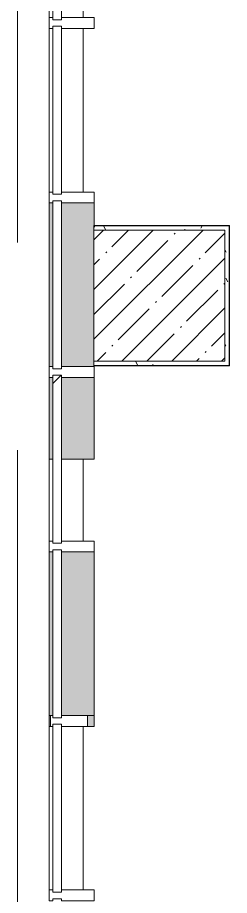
# Model space of a CAD drawing. Header units: millimetres. Extents: x -625 to 415037, y -3642 to 102118.
# Drawn here: x 152482 to 153453, y 19149 to 23174 of the extents above; entities that cross this region are included whole.
import ezdxf

# ---------------------------------------------------------------- set-up
doc = ezdxf.new("R2010")
doc.units = ezdxf.units.MM
doc.linetypes.add('Осевая', pattern=[6350, 1270, -952.5, 3175, -952.5])
for name, color, linetype, lineweight in [('A-GLAZ-CURT', 7, 'Continuous', 9), ('A-GLAZ-CURT-1', 7, 'Continuous', 5), ('A-GLAZ-CURT-2', 7, 'Continuous', 20), ('A-GLAZ-CWMG', 7, 'Continuous', 9), ('A-GLAZ-CWMG-1', 7, 'Continuous', 20), ('I-WALL', 7, 'Continuous', 5), ('S-COLS', 7, 'Continuous', 9), ('S-COLS-1', 7, 'Continuous', 5), ('Оси', 7, 'Continuous', 9), ('Оси-2', 7, 'Осевая', 9)]:
    doc.layers.add(name, color=color, linetype=linetype, lineweight=lineweight)
doc.layers.add('A-WALL-1', color=9, linetype='Continuous', lineweight=5, true_color=0x808080)
doc.layers.add('A-WALL-FNSH-1', color=9, linetype='Continuous', lineweight=5, true_color=0x808080)
pattern_1 = [(0, (148772.123, -0.94), (243.84, 60.96), [20.117, -162.763, 20.117, -162.763, -975.36]), (0, (148772.123, -0.94), (243.84, 60.96), [-365.76, 20.117, -345.643, 20.117, -162.763, -426.72]), (0, (148772.123, -0.94), (243.84, 60.96), [-914.4, 20.117, -101.803, 20.117, -284.683]), (120, (148863.563, 29.54), (-174.71291, 180.69163), [20.117, -162.763, 20.117, -162.763, -975.36]), (120, (148863.563, 29.54), (-174.71291, 180.69163), [-365.76, 20.117, -345.643, 20.117, -162.763, -426.72]), (120, (148863.563, 29.54), (-174.71291, 180.69163), [-914.4, 20.117, -101.803, 20.117, -284.683]), (240, (148894.043, 151.46), (-69.12709, -241.65163), [20.117, -162.763, 20.117, -162.763, -975.36]), (240, (148894.043, 151.46), (-69.12709, -241.65163), [-365.76, 20.117, -345.643, 20.117, -162.763, -426.72]), (240, (148894.043, 151.46), (-69.12709, -241.65163), [-914.4, 20.117, -101.803, 20.117, -284.683])]

# ---------------------------------------------------------------- blocks, each defined once
blk = doc.blocks.new('Системная панель - Стекло - 40мм-22858442-Объем проектирования 2 этажа')
at = {"layer": 'A-GLAZ-CURT-1'}
h = blk.add_hatch(dxfattribs=at)
h.set_pattern_fill('FP_198', color=256, style=0, pattern_type=2)
h.set_pattern_definition([(135, (19350.1, -4071.1), (-565.685, -565.685), [400, -1200]), (135, (19550.1, -4471.1), (-565.685, -565.685), [1200, -400]), (135, (19750.1, -3671.1), (-565.685, -565.685), [400, -1200])])
h.paths.add_polyline_path([(385, 40), (-385, 40), (-385, 0), (385, 0)])
at = {"layer": 'A-GLAZ-CURT-2'}
for p, q in [((385, 40), (-385, 40)), ((-385, 40), (-385, 0)), ((-385, 0), (385, 0)), ((385, 0), (385, 40))]:
    blk.add_line(p, q, dxfattribs=at)
blk = doc.blocks.new('Системная панель - Стекло - 40мм-V303-Объем проектирования 2 этажа')
at = {"layer": 'A-GLAZ-CURT-1'}
h = blk.add_hatch(dxfattribs=at)
h.set_pattern_fill('FP_53', color=256, style=0, pattern_type=2)
h.set_pattern_definition([(135, (23350.1, -4071.1), (-565.685, -565.685), [400, -1200]), (135, (23550.1, -4471.1), (-565.685, -565.685), [1200, -400]), (135, (23750.1, -3671.1), (-565.685, -565.685), [400, -1200])])
h.paths.add_polyline_path([(385, 40), (-385, 40), (-385, 0), (385, 0)])
at = {"layer": 'A-GLAZ-CURT-2'}
for p, q in [((385, 40), (-385, 40)), ((-385, 40), (-385, 0)), ((-385, 0), (385, 0)), ((385, 0), (385, 40))]:
    blk.add_line(p, q, dxfattribs=at)
blk = doc.blocks.new('Прямоугольный импост - Импост структурный с накладкой - 190мм-23186008-Объем проектирования 2 этажа')
at = {"layer": 'A-GLAZ-CWMG'}
for points in [[(3871.1, 19975.1), (3871.1, 20725.1), (3854.1, 20725.1), (3854.1, 19975.1), (3861.1, 19975.1)], [(3911.1, 19975.1), (4061.1, 19975.1), (4061.1, 20725.1), (3911.1, 20725.1), (3911.1, 20080)]]:
    blk.add_hatch(color=256, dxfattribs=at).paths.add_polyline_path(points)
for p, q in [((3854.1, 20725.1), (3854.1, 19975.1)), ((4061.1, 20725.1), (4061.1, 19975.1)), ((3861.1, 19975.1), (3854.1, 19975.1)), ((4061.1, 19975.1), (4031.1, 19975.1))]:
    blk.add_line(p, q, dxfattribs=at)
blk = doc.blocks.new('Прямоугольный импост - Импост структурный с накладкой - 160мм-22858437-Объем проектирования 2 этажа')
at = {"layer": 'A-GLAZ-CWMG'}
for p, q in [((3854.1, 23925.1), (3854.1, 23175.1)), ((4011.1, 23925.1), (4011.1, 23175.1))]:
    blk.add_line(p, q, dxfattribs=at)
blk = doc.blocks.new('Системная панель - Стекло - 40мм-V304-Объем проектирования 2 этажа')
at = {"layer": 'A-GLAZ-CURT-2'}
for p, q in [((385, 40), (-385, 40)), ((-385, 40), (-385, 0)), ((-385, 0), (385, 0)), ((385, 0), (385, 40))]:
    blk.add_line(p, q, dxfattribs=at)
blk = doc.blocks.new('Прямоугольный импост - Импост структурный с накладкой - 190мм-22856798-Объем проектирования 2 этажа')
at = {"layer": 'A-GLAZ-CWMG-1'}
for p, q in [((-25, 0), (-25, 17)), ((-25, 17), (25, 17)), ((-15, 0), (-25, 0)), ((-15, -40), (-15, 0)), ((25, 0), (15, 0)), ((15, 0), (15, -40)), ((25, 17), (25, 0)), ((-25, -190), (-25, -40)), ((-25, -40), (-15, -40)), ((15, -40), (25, -40)), ((25, -40), (25, -190)), ((25, -190), (-25, -190))]:
    blk.add_line(p, q, dxfattribs=at)
blk = doc.blocks.new('Системная панель - Стекло - 40мм-22861488-Объем проектирования 2 этажа')
at = {"layer": 'A-GLAZ-CURT-1'}
h = blk.add_hatch(dxfattribs=at)
h.set_pattern_fill('FP_128', color=256, style=0, pattern_type=2)
h.set_pattern_definition([(135, (20950.1, -4071.1), (-565.685, -565.685), [400, -1200]), (135, (21150.1, -4471.1), (-565.685, -565.685), [1200, -400]), (135, (21350.1, -3671.1), (-565.685, -565.685), [400, -1200])])
h.paths.add_polyline_path([(385, 0), (385, 40), (-385, 40), (-385, 0), (44.6, 0)])
at = {"layer": 'A-GLAZ-CURT-2'}
for p, q in [((385, 40), (-385, 40)), ((-385, 40), (-385, 0)), ((-385, 0), (385, 0)), ((385, 0), (385, 40))]:
    blk.add_line(p, q, dxfattribs=at)
blk = doc.blocks.new('Прямоугольный импост - Импост структурный с накладкой - 190мм-23998948-Объем проектирования 2 этажа')
at = {"layer": 'A-GLAZ-CWMG'}
for points in [[(3854.1, 21150.1), (3871.1, 21150.1), (3871.1, 21525.1), (3854.1, 21525.1)], [(4060, 21150.1), (4061.1, 21150.1), (4060, 21525.1), (3911.1, 21525.1), (3911.1, 21150.1)]]:
    blk.add_hatch(color=256, dxfattribs=at).paths.add_polyline_path(points)
for p, q in [((3854.1, 21525.1), (3854.1, 21150.1)), ((4061.1, 21525.1), (4061.1, 21150.1)), ((3871.1, 21150.1), (3854.1, 21150.1)), ((4061.1, 21150.1), (3911.1, 21150.1))]:
    blk.add_line(p, q, dxfattribs=at)
blk = doc.blocks.new('Прямоугольный импост - Импост структурный с накладкой - 160мм-V377-Объем проектирования 2 этажа')
at = {"layer": 'A-GLAZ-CWMG'}
for p, q in [((3854.1, 19925.1), (3861.1, 19925.1)), ((3854.1, 19925.1), (3854.1, 19175.1)), ((4011.1, 19925.1), (4011.1, 19175.1))]:
    blk.add_line(p, q, dxfattribs=at)
blk = doc.blocks.new('Системная панель - Стекло - 40мм-V400-Объем проектирования 2 этажа')
at = {"layer": 'A-GLAZ-CURT-2'}
for p, q in [((385, 40), (-385, 40)), ((-385, 40), (-385, 0)), ((-385, 0), (385, 0)), ((385, 0), (385, 40))]:
    blk.add_line(p, q, dxfattribs=at)
blk = doc.blocks.new('Прямоугольный импост - Импост структурный с накладкой - 160мм-23998949-Объем проектирования 2 этажа')
at = {"layer": 'A-GLAZ-CWMG'}
for p, q in [((3854.1, 21150.1), (3871.1, 21150.1)), ((3854.1, 21150.1), (3854.1, 20775.1)), ((3911.1, 21150.1), (4011.1, 21150.1)), ((4011.1, 21150.1), (4011.1, 20775.1))]:
    blk.add_line(p, q, dxfattribs=at)
blk = doc.blocks.new('BSC_Колонна _Прямоугольная - 600х600-V404-Объем проектирования 2 этажа')
at = {"layer": 'S-COLS-1'}
h = blk.add_hatch(dxfattribs=at)
h.set_pattern_fill('FP_154', color=256, style=0, pattern_type=2)
h.set_pattern_definition([(45, (-4360, -21900), (-114.0493, 114.0493), []), (45, (-4245.95, -21900), (-114.0493, 114.0493), [201.613, -40.323, 6.706, -33.617])])
h.paths.add_polyline_path([(300, -300), (300, 300), (-300, 300), (-300, -300)])
for p, q in [((300, 300), (-300, 300)), ((-300, 300), (-300, -300)), ((300, -300), (300, 300)), ((-300, -300), (300, -300))]:
    blk.add_line(p, q, dxfattribs=at)
blk = doc.blocks.new('Системная панель - Стекло - 40мм-V421-Объем проектирования 2 этажа')
at = {"layer": 'A-GLAZ-CURT-1'}
h = blk.add_hatch(dxfattribs=at)
h.set_pattern_fill('FP_167', color=256, style=0, pattern_type=2)
h.set_pattern_definition([(135, (21750.1, -4071.1), (-565.685, -565.685), [400, -1200]), (135, (21950.1, -4471.1), (-565.685, -565.685), [1200, -400]), (135, (22150.1, -3671.1), (-565.685, -565.685), [400, -1200])])
h.paths.add_polyline_path([(385, 40), (-385, 40), (-385, 0), (385, 0)])
at = {"layer": 'A-GLAZ-CURT-2'}
for p, q in [((385, 40), (-385, 40)), ((-385, 40), (-385, 0)), ((-385, 0), (385, 0)), ((385, 0), (385, 40))]:
    blk.add_line(p, q, dxfattribs=at)
blk = doc.blocks.new('Прямоугольный импост - Импост структурный с накладкой - 190мм-V422-Объем проектирования 2 этажа')
at = {"layer": 'A-GLAZ-CWMG'}
for points in [[(3871.1, 21575.1), (3871.1, 22325.1), (3854.1, 22325.1), (3854.1, 21575.1)], [(4061.1, 21575.1), (4060, 22325.1), (3911.1, 22325.1), (3911.1, 21575.1), (4060, 21575.1)]]:
    blk.add_hatch(color=256, dxfattribs=at).paths.add_polyline_path(points)
for p, q in [((3854.1, 22325.1), (3854.1, 21575.1)), ((4061.1, 22325.1), (4061.1, 22220)), ((4061.1, 21580), (4061.1, 21575.1))]:
    blk.add_line(p, q, dxfattribs=at)
blk = doc.blocks.new('Прямоугольный импост - Импост структурный с накладкой - 170мм-23998904-Объем проектирования 2 этажа')
at = {"layer": 'A-GLAZ-CWMG-1'}
for p, q in [((-25, 0), (-25, 10)), ((-25, 10), (25, 10)), ((-15, 0), (-25, 0)), ((-15, -40), (-15, 0)), ((25, 0), (15, 0)), ((15, 0), (15, -40)), ((25, 10), (25, 0)), ((-25, -160), (-25, -40)), ((-25, -40), (-15, -40)), ((15, -40), (25, -40)), ((25, -40), (25, -160)), ((25, -160), (-25, -160))]:
    blk.add_line(p, q, dxfattribs=at)
blk = doc.blocks.new('Прямоугольный импост - Импост структурный с накладкой - 190мм-23998909-Объем проектирования 2 этажа')
at = {"layer": 'A-GLAZ-CWMG'}
h = blk.add_hatch(color=256, dxfattribs=at)
h.paths.add_polyline_path([(25, 17), (25, 10), (-25, 10), (-25, 17), (15, 17)])
h.paths.add_polyline_path([(25, -160), (25, -190), (-25, -190), (-23, -160), (23, -160)])
for p, q in [((-25, 17), (25, 17)), ((25, -160), (25, -190)), ((25, -190), (-25, -190))]:
    blk.add_line(p, q, dxfattribs=at)

msp = doc.modelspace()

# ---------------------------------------------------------------- hatches: boundary and pattern name
at = {"layer": 'I-WALL'}
h = msp.add_hatch(dxfattribs=at)
h.set_pattern_fill('FP_191', color=256, style=0, pattern_type=2)
h.set_pattern_definition(pattern_1)
h.paths.add_polyline_path([(152832.1, 22199.1), (153432.1, 22199.1), (153431.5, 22219.1), (152832.1, 22219.1)])
h = msp.add_hatch(dxfattribs=at)
h.set_pattern_fill('FP_191', color=256, style=0, pattern_type=2)
h.set_pattern_definition(pattern_1)
h.paths.add_polyline_path([(153452.1, 21599.1), (153452.1, 22219.1), (153432.1, 22219.1), (153432.1, 21599.1)])
h = msp.add_hatch(dxfattribs=at)
h.set_pattern_fill('FP_191', color=256, style=0, pattern_type=2)
h.set_pattern_definition(pattern_1)
h.paths.add_polyline_path([(152833.2, 21579.1), (153452.1, 21579.1), (153452.1, 21599.1), (152832.1, 21599.1), (152832.1, 21579.1)])

# ---------------------------------------------------------------- linework, layer by layer
at = {"layer": 'A-WALL-1'}
for p, q in [((153452.1, 22219.1), (152832.1, 22219.1)), ((152832.1, 22219.1), (152832.1, 22199.1)), ((153452.1, 21579.1), (153452.1, 22219.1)), ((152832.1, 21599.1), (152832.1, 21579.1)), ((152832.1, 21579.1), (153452.1, 21579.1))]:
    msp.add_line(p, q, dxfattribs=at)
at = {"layer": 'A-WALL-FNSH-1'}
for p, q in [((153453.1, 22220.1), (152832.1, 22220.1)), ((152832.1, 22220.1), (152832.1, 22219.1)), ((153453.1, 21578.1), (153453.1, 22220.1)), ((152832.1, 21579.1), (152832.1, 21578.1)), ((152832.1, 21578.1), (153453.1, 21578.1))]:
    msp.add_line(p, q, dxfattribs=at)
at = {"layer": 'Оси'}
msp.add_line((152482.1, 22397.1), (152482.1, 27397.1), dxfattribs=at)
at = {"layer": 'Оси-2'}
for p, q in [((152482.1, 3093.7), (152482.1, 22398.1)), ((152482.1, 3092.8), (152482.1, 22397.1))]:
    msp.add_line(p, q, dxfattribs=at)

# ---------------------------------------------------------------- block references
at = {"layer": 'A-GLAZ-CURT', "rotation": 269.9999999999999}
for name, p in [('Системная панель - Стекло - 40мм-V303-Объем проектирования 2 этажа', (152643.2, 23549.2)), ('Системная панель - Стекло - 40мм-V304-Объем проектирования 2 этажа', (152643.2, 22749.2)), ('Системная панель - Стекло - 40мм-V421-Объем проектирования 2 этажа', (152643.2, 21949.2)), ('Системная панель - Стекло - 40мм-22861488-Объем проектирования 2 этажа', (152643.2, 21149.2)), ('Системная панель - Стекло - 40мм-V400-Объем проектирования 2 этажа', (152643.2, 20349.2)), ('Системная панель - Стекло - 40мм-22858442-Объем проектирования 2 этажа', (152643.2, 19549.2))]:
    msp.add_blockref(name, p, dxfattribs=at)
at = {"layer": 'A-GLAZ-CWMG'}
for name, p in [('Прямоугольный импост - Импост структурный с накладкой - 160мм-22858437-Объем проектирования 2 этажа', (148772.1, -0.9)), ('Прямоугольный импост - Импост структурный с накладкой - 160мм-22858437-Объем проектирования 2 этажа', (148772.1, -800.9)), ('Прямоугольный импост - Импост структурный с накладкой - 190мм-V422-Объем проектирования 2 этажа', (148772.1, -0.9)), ('Прямоугольный импост - Импост структурный с накладкой - 190мм-23998948-Объем проектирования 2 этажа', (148772.1, -0.9)), ('Прямоугольный импост - Импост структурный с накладкой - 160мм-23998949-Объем проектирования 2 этажа', (148772.1, -0.9)), ('Прямоугольный импост - Импост структурный с накладкой - 190мм-23186008-Объем проектирования 2 этажа', (148772.1, -0.9)), ('Прямоугольный импост - Импост структурный с накладкой - 160мм-V377-Объем проектирования 2 этажа', (148772.1, -0.9))]:
    msp.add_blockref(name, p, dxfattribs=at)
at = {"layer": 'A-GLAZ-CWMG', "extrusion": (0, 0, -1), "rotation": 270.0000000000001}
for name, p in [('Прямоугольный импост - Импост структурный с накладкой - 190мм-22856798-Объем проектирования 2 этажа', (-152643.2, 23149.2)), ('Прямоугольный импост - Импост структурный с накладкой - 190мм-22856798-Объем проектирования 2 этажа', (-152643.2, 22349.2)), ('Прямоугольный импост - Импост структурный с накладкой - 190мм-22856798-Объем проектирования 2 этажа', (-152643.2, 21549.2)), ('Прямоугольный импост - Импост структурный с накладкой - 190мм-22856798-Объем проектирования 2 этажа', (-152643.2, 20749.2)), ('Прямоугольный импост - Импост структурный с накладкой - 190мм-23998909-Объем проектирования 2 этажа', (-152643.2, 19949.2)), ('Прямоугольный импост - Импост структурный с накладкой - 170мм-23998904-Объем проектирования 2 этажа', (-152643.2, 19949.2)), ('Прямоугольный импост - Импост структурный с накладкой - 190мм-22856798-Объем проектирования 2 этажа', (-152643.2, 19149.2))]:
    msp.add_blockref(name, p, dxfattribs=at)
at = {"layer": 'S-COLS'}
msp.add_blockref('BSC_Колонна _Прямоугольная - 600х600-V404-Объем проектирования 2 этажа', (153132.1, 21899.1), dxfattribs=at)

doc.saveas('drawing.dxf')
